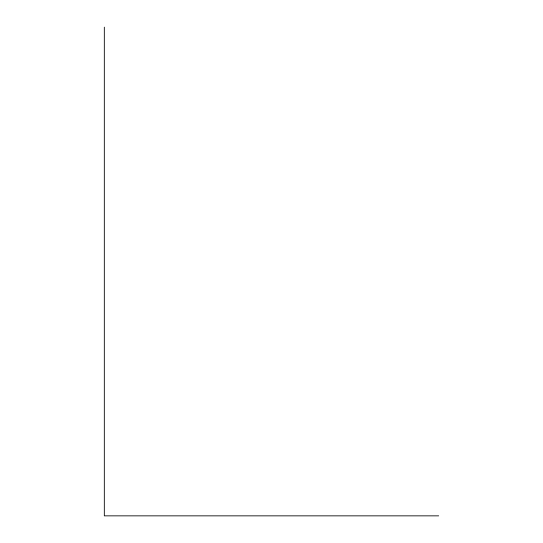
<?xml version="1.0" encoding="UTF-8"?>
<svg xmlns="http://www.w3.org/2000/svg" width="543" height="543" viewBox="0 0 543 543"><rect width="100%" height="100%" fill="white"/><g stroke="black" fill="none" stroke-linecap="round" stroke-linejoin="round"><path stroke-width="0.81" d="M438.676 515.85L104.324 515.85L104.324 27.15"/></g></svg>
